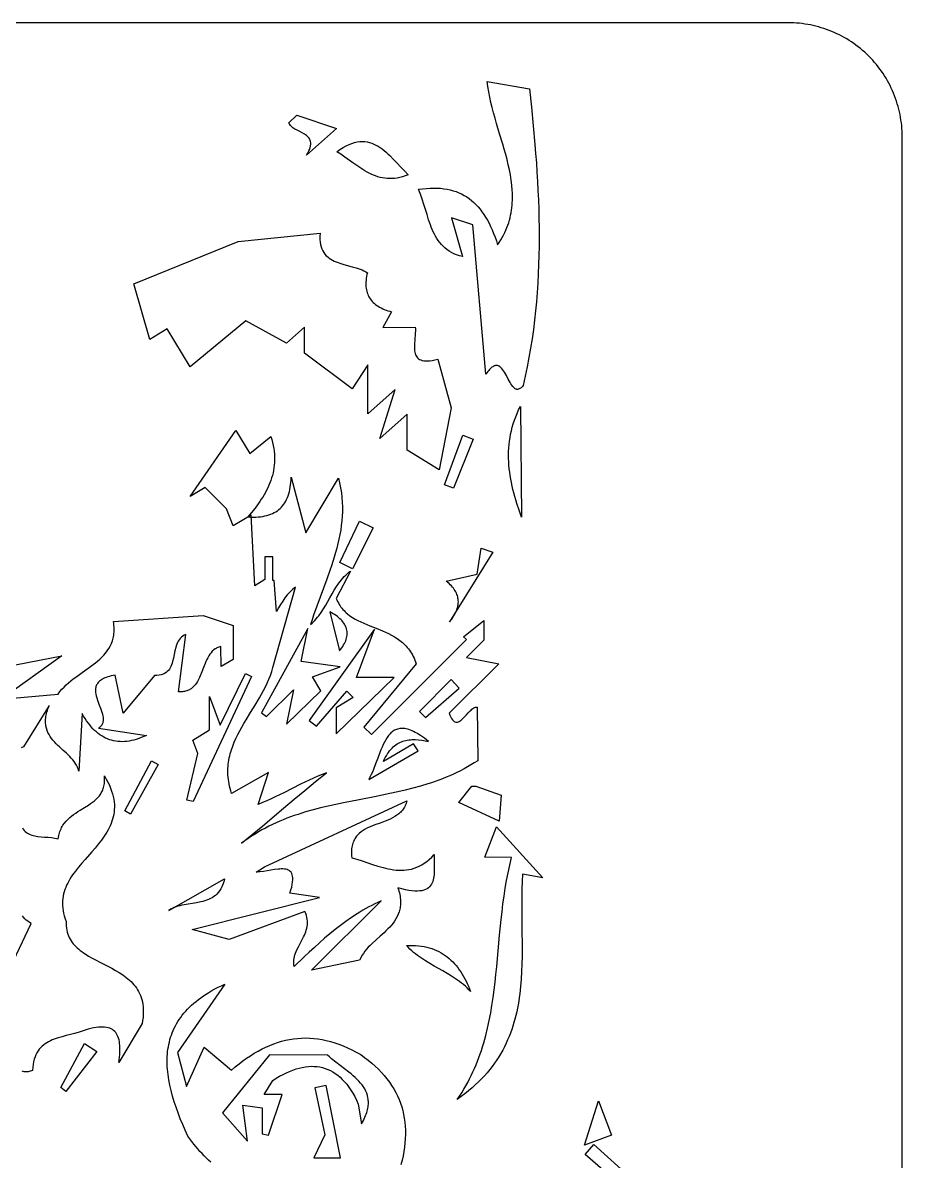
# Model space of a CAD drawing. Header units: metres. Extents: x 0 to 50, y 0 to 50.
# Drawn here: x 26.89 to 50, y 20.08 to 50 of the extents above; entities that cross this region are included whole.
import ezdxf

# ---------------------------------------------------------------- set-up
doc = ezdxf.new("R2010")
doc.units = ezdxf.units.M

msp = doc.modelspace()

# ---------------------------------------------------------------- linework, layer by layer
for points in [[(50, 3), (50, 47), (50, 47), (49.999076, 47.074492), (49.996313, 47.148761), (49.991723, 47.222779), (49.98532, 47.296513), (49.977116, 47.369934), (49.967123, 47.443009), (49.955354, 47.51571), (49.941823, 47.588004), (49.926542, 47.659861), (49.909523, 47.731251), (49.89078, 47.802143), (49.870324, 47.872505), (49.84817, 47.942308), (49.824329, 48.01152), (49.798814, 48.080111), (49.771639, 48.14805), (49.742815, 48.215307), (49.712355, 48.281849), (49.680273, 48.347648), (49.64658, 48.412671), (49.611291, 48.476889), (49.574416, 48.540271), (49.53597, 48.602785), (49.495965, 48.664402), (49.454413, 48.725089), (49.411328, 48.784818), (49.366721, 48.843556), (49.320606, 48.901274), (49.272996, 48.957939), (49.223903, 49.013523), (49.173341, 49.067994), (49.12132, 49.12132), (49.12132, 49.12132), (49.067994, 49.173341), (49.013523, 49.223903), (48.957939, 49.272996), (48.901274, 49.320606), (48.843556, 49.366721), (48.784818, 49.411328), (48.725089, 49.454413), (48.664402, 49.495965), (48.602785, 49.53597), (48.540271, 49.574416), (48.476889, 49.611291), (48.412671, 49.64658), (48.347648, 49.680273), (48.281849, 49.712355), (48.215307, 49.742815), (48.14805, 49.771639), (48.080111, 49.798814), (48.01152, 49.824329), (47.942308, 49.84817), (47.872505, 49.870324), (47.802143, 49.89078), (47.731251, 49.909523), (47.659861, 49.926542), (47.588004, 49.941823), (47.51571, 49.955354), (47.443009, 49.967123), (47.369934, 49.977116), (47.296513, 49.98532), (47.222779, 49.991723), (47.148761, 49.996313), (47.074492, 49.999076), (47, 50), (3, 50)], [(39.096058, 48.4597), (40.200467, 48.267031), (40.200467, 48.267031), (40.253518, 47.77839), (40.302431, 47.290526), (40.346288, 46.803303), (40.366034, 46.55989), (40.384174, 46.316587), (40.400592, 46.073376), (40.415173, 45.830241), (40.427805, 45.587165), (40.438371, 45.34413), (40.446757, 45.10112), (40.452849, 44.858118), (40.456533, 44.615107), (40.457694, 44.37207), (40.456218, 44.12899), (40.451989, 43.88585), (40.444894, 43.642633), (40.434818, 43.399323), (40.421647, 43.155901), (40.405266, 42.912352), (40.385561, 42.668659), (40.362416, 42.424803), (40.335719, 42.18077), (40.305354, 41.93654), (40.271206, 41.692099), (40.233162, 41.447427), (40.191107, 41.20251), (40.144926, 40.957329), (40.094505, 40.711868), (40.039729, 40.46611), (40.039729, 40.46611), (40.020998, 40.443719), (40.002786, 40.424338), (39.985074, 40.407862), (39.96784, 40.394187), (39.951067, 40.383209), (39.934733, 40.374824), (39.918819, 40.368929), (39.903305, 40.365417), (39.888171, 40.364186), (39.873397, 40.365132), (39.858963, 40.36815), (39.84485, 40.373136), (39.831038, 40.379985), (39.817506, 40.388595), (39.791204, 40.410677), (39.765787, 40.438549), (39.741094, 40.471377), (39.716967, 40.508328), (39.693247, 40.548569), (39.646392, 40.635588), (39.599255, 40.725771), (39.550565, 40.81245), (39.525239, 40.852393), (39.499048, 40.888962), (39.471832, 40.921322), (39.443433, 40.94864), (39.428739, 40.960148), (39.413691, 40.970084), (39.398266, 40.978343), (39.382447, 40.98482), (39.366212, 40.989413), (39.349542, 40.992016), (39.332417, 40.992526), (39.314817, 40.990837), (39.296722, 40.986848), (39.278113, 40.980452), (39.258969, 40.971546), (39.239271, 40.960026), (39.218999, 40.945788), (39.198132, 40.928727), (39.176652, 40.908739), (39.154537, 40.885721), (39.131769, 40.859568), (39.108327, 40.830175), (39.059343, 40.761257), (38.713171, 44.686228), (38.158937, 44.870972), (38.440192, 43.852362), (38.440192, 43.852362), (38.361254, 43.874828), (38.287258, 43.900975), (38.217985, 43.930647), (38.15322, 43.963689), (38.092746, 43.999944), (38.036347, 44.039257), (37.983805, 44.081471), (37.934905, 44.126431), (37.889429, 44.17398), (37.847162, 44.223964), (37.807886, 44.276226), (37.771385, 44.330609), (37.737443, 44.386959), (37.705842, 44.445119), (37.676367, 44.504934), (37.648801, 44.566247), (37.622927, 44.628903), (37.598529, 44.692745), (37.553293, 44.823366), (37.511362, 44.956864), (37.471001, 45.09199), (37.43048, 45.227497), (37.388065, 45.362139), (37.342024, 45.494668), (37.317102, 45.55975), (37.290624, 45.623836), (37.290624, 45.623836), (37.394108, 45.637838), (37.494627, 45.647877), (37.592229, 45.653964), (37.686962, 45.656112), (37.778873, 45.654333), (37.868011, 45.648638), (37.954421, 45.63904), (38.038153, 45.625549), (38.119254, 45.608179), (38.197771, 45.58694), (38.273752, 45.561846), (38.347245, 45.532906), (38.418297, 45.500135), (38.486956, 45.463543), (38.553269, 45.423142), (38.617285, 45.378944), (38.679051, 45.330961), (38.738614, 45.279205), (38.796022, 45.223687), (38.851322, 45.164421), (38.904563, 45.101416), (38.955792, 45.034686), (39.005056, 44.964243), (39.052404, 44.890097), (39.097882, 44.812261), (39.141539, 44.730747), (39.183421, 44.645567), (39.223578, 44.556732), (39.262055, 44.464255), (39.298902, 44.368147), (39.334165, 44.26842), (39.367892, 44.165086), (39.367892, 44.165086), (39.410937, 44.228977), (39.451098, 44.293003), (39.488442, 44.357162), (39.523037, 44.421454), (39.554948, 44.485876), (39.584244, 44.550426), (39.61099, 44.615103), (39.635254, 44.679906), (39.657103, 44.744833), (39.676603, 44.809883), (39.693821, 44.875053), (39.708825, 44.940342), (39.721681, 45.005748), (39.732456, 45.071271), (39.741217, 45.136908), (39.74803, 45.202657), (39.752963, 45.268517), (39.756083, 45.334487), (39.757456, 45.400565), (39.75715, 45.466749), (39.755231, 45.533038), (39.751765, 45.59943), (39.740465, 45.732516), (39.723783, 45.865996), (39.702255, 45.999855), (39.676417, 46.134082), (39.646802, 46.268664), (39.613947, 46.403586), (39.578386, 46.538838), (39.540654, 46.674406), (39.501286, 46.810277), (39.419784, 47.082877), (39.338161, 47.356535), (39.298641, 47.493729), (39.260696, 47.631149), (39.224861, 47.768783), (39.19167, 47.906617), (39.16166, 48.044638), (39.135364, 48.182835), (39.113319, 48.321193), (39.096058, 48.4597)], [(35.13351, 47.222946), (34.345351, 46.523413), (34.345351, 46.523413), (34.37942, 46.579216), (34.406865, 46.631309), (34.428035, 46.679875), (34.44328, 46.725094), (34.452949, 46.767151), (34.457392, 46.806227), (34.456957, 46.842504), (34.451993, 46.876165), (34.442851, 46.907392), (34.429879, 46.936368), (34.413426, 46.963274), (34.393841, 46.988293), (34.371475, 47.011608), (34.346676, 47.0334), (34.319793, 47.053852), (34.291176, 47.073147), (34.230135, 47.108992), (34.166347, 47.142393), (34.102605, 47.17481), (34.041705, 47.207701), (34.013193, 47.224779), (33.986439, 47.242523), (33.961792, 47.261115), (33.939601, 47.280737), (33.920216, 47.301571), (33.903986, 47.323799), (33.89126, 47.347605), (33.882387, 47.37317), (34.089581, 47.57381), (35.13351, 47.222946)], [(37.015248, 46.007187), (37.015248, 46.007187), (36.940387, 45.977456), (36.867299, 45.953044), (36.795911, 45.933732), (36.72615, 45.919303), (36.657944, 45.909537), (36.591219, 45.904217), (36.525904, 45.903124), (36.461925, 45.906039), (36.399209, 45.912744), (36.337683, 45.92302), (36.277275, 45.93665), (36.217912, 45.953414), (36.159522, 45.973095), (36.10203, 45.995473), (36.045365, 46.020331), (35.989454, 46.047449), (35.934223, 46.07661), (35.8796, 46.107596), (35.771888, 46.174164), (35.665734, 46.245408), (35.560556, 46.31958), (35.350797, 46.469715), (35.245052, 46.542184), (35.137952, 46.610591), (35.137952, 46.610591), (35.222851, 46.670434), (35.304992, 46.722007), (35.384484, 46.765627), (35.461431, 46.801616), (35.53594, 46.830291), (35.608118, 46.851972), (35.678071, 46.866979), (35.745906, 46.875631), (35.81173, 46.878248), (35.875647, 46.875148), (35.937766, 46.866652), (35.998193, 46.853078), (36.057033, 46.834746), (36.114394, 46.811976), (36.170382, 46.785086), (36.225103, 46.754396), (36.278664, 46.720226), (36.331171, 46.682895), (36.382731, 46.642722), (36.43345, 46.600026), (36.483435, 46.555128), (36.532792, 46.508345), (36.630048, 46.410408), (36.72607, 46.308768), (36.821709, 46.205981), (36.917818, 46.104603), (37.015248, 46.007187)], [(34.699867, 44.465978), (34.699867, 44.465978), (34.695774, 44.382958), (34.696872, 44.306095), (34.702919, 44.235101), (34.713673, 44.169685), (34.728893, 44.10956), (34.748337, 44.054437), (34.771763, 44.004028), (34.79893, 43.958042), (34.829597, 43.916192), (34.863521, 43.878189), (34.900462, 43.843745), (34.940177, 43.812569), (34.982424, 43.784374), (35.026963, 43.758872), (35.073552, 43.735772), (35.121949, 43.714787), (35.171912, 43.695627), (35.2232, 43.678005), (35.328784, 43.646215), (35.545219, 43.588375), (35.652205, 43.557704), (35.704544, 43.54092), (35.755792, 43.522786), (35.805707, 43.503013), (35.854048, 43.481311), (35.900572, 43.457393), (35.945039, 43.43097), (35.945039, 43.43097), (35.932999, 43.380633), (35.923066, 43.331494), (35.915235, 43.283549), (35.909503, 43.236796), (35.905863, 43.191232), (35.904312, 43.146856), (35.904844, 43.103665), (35.907455, 43.061656), (35.912141, 43.020827), (35.918895, 42.981175), (35.927714, 42.942699), (35.938593, 42.905395), (35.951527, 42.869262), (35.966511, 42.834296), (35.98354, 42.800497), (36.00261, 42.76786), (36.023716, 42.736384), (36.046854, 42.706066), (36.072017, 42.676904), (36.099203, 42.648895), (36.128405, 42.622037), (36.159619, 42.596328), (36.19284, 42.571766), (36.228065, 42.548347), (36.265287, 42.526069), (36.304502, 42.504931), (36.345705, 42.484929), (36.388892, 42.466061), (36.434057, 42.448325), (36.481197, 42.431718), (36.530306, 42.416238), (36.581379, 42.401882), (36.349614, 41.993303), (37.203913, 41.995135), (37.203913, 41.995135), (37.20541, 41.955663), (37.205381, 41.915051), (37.201797, 41.831204), (37.187858, 41.658607), (37.181694, 41.573052), (37.178863, 41.490122), (37.179352, 41.450141), (37.181461, 41.411415), (37.18545, 41.374144), (37.191582, 41.338527), (37.200119, 41.304765), (37.211324, 41.273056), (37.225457, 41.243601), (37.242782, 41.216599), (37.26356, 41.19225), (37.288052, 41.170754), (37.316522, 41.152309), (37.349231, 41.137117), (37.386441, 41.125375), (37.428414, 41.117285), (37.475412, 41.113045), (37.527698, 41.112856), (37.585532, 41.116917), (37.649177, 41.125428), (37.718896, 41.138587), (37.794949, 41.156596), (38.144487, 39.879687), (37.834529, 38.246262), (36.993627, 38.76374), (36.993627, 39.709997), (36.275167, 39.073647), (36.677946, 40.356574), (35.954411, 39.725049), (35.954411, 41.010771), (35.546171, 40.379855), (34.291666, 41.314926), (34.291666, 41.996272), (33.820907, 41.579314), (32.752298, 42.162191), (31.290892, 40.956695), (30.684135, 41.957176), (30.226628, 41.678693), (29.806045, 43.138363), (32.544978, 44.251588), (34.699867, 44.465978)], [(39.964411, 39.914772), (39.996074, 37.00519), (39.996074, 37.00519), (39.930864, 37.187031), (39.87084, 37.368875), (39.84299, 37.459798), (39.816698, 37.550721), (39.79205, 37.641644), (39.769132, 37.732569), (39.748033, 37.823493), (39.728839, 37.914418), (39.711637, 38.005343), (39.696513, 38.096269), (39.683555, 38.187194), (39.67285, 38.27812), (39.664484, 38.369046), (39.658544, 38.459972), (39.655118, 38.550898), (39.654292, 38.641825), (39.656153, 38.732751), (39.660788, 38.823677), (39.668283, 38.914603), (39.678727, 39.005529), (39.692205, 39.096455), (39.708805, 39.18738), (39.728613, 39.278306), (39.751717, 39.36923), (39.778203, 39.460155), (39.808159, 39.551079), (39.84167, 39.642003), (39.878825, 39.732927), (39.919709, 39.823849), (39.964411, 39.914772)], [(33.405037, 39.127565), (33.405037, 39.127565), (33.430334, 39.046682), (33.451813, 38.9671), (33.469573, 38.888783), (33.483711, 38.811697), (33.494325, 38.735807), (33.501513, 38.661078), (33.505372, 38.587475), (33.506001, 38.514963), (33.503497, 38.443508), (33.497957, 38.373074), (33.48948, 38.303626), (33.478164, 38.235129), (33.464106, 38.167549), (33.447403, 38.100851), (33.428154, 38.034999), (33.406456, 37.969959), (33.382408, 37.905696), (33.356107, 37.842175), (33.32765, 37.779361), (33.297135, 37.717219), (33.264661, 37.655714), (33.230325, 37.594812), (33.194225, 37.534477), (33.156458, 37.474674), (33.117122, 37.415368), (33.076315, 37.356525), (32.99068, 37.240088), (32.900334, 37.125081), (32.806059, 37.011226), (32.806059, 37.011226), (32.876586, 37.007883), (32.944675, 37.006852), (33.010344, 37.008132), (33.073612, 37.011724), (33.134494, 37.01763), (33.193009, 37.02585), (33.249174, 37.036383), (33.303007, 37.049231), (33.354525, 37.064394), (33.403746, 37.081873), (33.450687, 37.101668), (33.495366, 37.12378), (33.537799, 37.14821), (33.578006, 37.174957), (33.616002, 37.204022), (33.651806, 37.235407), (33.685435, 37.269111), (33.716906, 37.305135), (33.746237, 37.343479), (33.773446, 37.384145), (33.79855, 37.427132), (33.821566, 37.472441), (33.842513, 37.520073), (33.861406, 37.570029), (33.878265, 37.622308), (33.893106, 37.676911), (33.905947, 37.733839), (33.916805, 37.793093), (33.925698, 37.854672), (33.932643, 37.918578), (33.937658, 37.984811), (33.940761, 38.053371), (34.326276, 36.591934), (35.182538, 38.033871), (35.182538, 38.033871), (35.214045, 37.903926), (35.239603, 37.775305), (35.259455, 37.647936), (35.273846, 37.521751), (35.283021, 37.396678), (35.287223, 37.272649), (35.286697, 37.149593), (35.281687, 37.027441), (35.272437, 36.906122), (35.259192, 36.785566), (35.242196, 36.665704), (35.221693, 36.546466), (35.197928, 36.427782), (35.171144, 36.309581), (35.141586, 36.191795), (35.109498, 36.074352), (35.075125, 35.957183), (35.03871, 35.840219), (35.000499, 35.723388), (34.960735, 35.606622), (34.877525, 35.373003), (34.791037, 35.138802), (34.703222, 34.903459), (34.616037, 34.666416), (34.531434, 34.427112), (34.490712, 34.306438), (34.451369, 34.184989), (34.451369, 34.184989), (34.491418, 34.219103), (34.529807, 34.255114), (34.566656, 34.292895), (34.602085, 34.332319), (34.636212, 34.37326), (34.669159, 34.415592), (34.731987, 34.503919), (34.791526, 34.59629), (34.848733, 34.69169), (34.95998, 34.887531), (35.015935, 34.985947), (35.073387, 35.083343), (35.133293, 35.178707), (35.19661, 35.271027), (35.229847, 35.315728), (35.264296, 35.359289), (35.300077, 35.401582), (35.337308, 35.442481), (35.37611, 35.48186), (35.416603, 35.519592), (35.458905, 35.55555), (35.503137, 35.589608), (35.125898, 34.871777), (35.125898, 34.871777), (35.14302, 34.829301), (35.161634, 34.788601), (35.181691, 34.749617), (35.203143, 34.712284), (35.225943, 34.676542), (35.250041, 34.642329), (35.275391, 34.609582), (35.301944, 34.578238), (35.329652, 34.548237), (35.358466, 34.519516), (35.38834, 34.492013), (35.419224, 34.465666), (35.483833, 34.41619), (35.551908, 34.370592), (35.623065, 34.328376), (35.696919, 34.289044), (35.773086, 34.2521), (35.851181, 34.217047), (36.011617, 34.150628), (36.175152, 34.085813), (36.338708, 34.018628), (36.419533, 33.982905), (36.49921, 33.945099), (36.577354, 33.904714), (36.653581, 33.861253), (36.727507, 33.814219), (36.798746, 33.763115), (36.866914, 33.707445), (36.899726, 33.677742), (36.931627, 33.646712), (36.962567, 33.614292), (36.9925, 33.580419), (37.021376, 33.545033), (37.049148, 33.50807), (37.075768, 33.469469), (37.101188, 33.429167), (37.125359, 33.387103), (37.148234, 33.343214), (37.169765, 33.297439), (37.189902, 33.249715), (37.2086, 33.19998), (37.225808, 33.148172), (35.853196, 31.483928), (36.054176, 31.293538), (38.548294, 33.787656), (38.471386, 33.85942), (39.002777, 34.293209), (39.002777, 33.776571), (38.547015, 33.320808), (39.400789, 33.146891), (38.094641, 31.85153), (38.094641, 31.85153), (38.115006, 31.797531), (38.135716, 31.751486), (38.156753, 31.712981), (38.1781, 31.681603), (38.199739, 31.656937), (38.221654, 31.63857), (38.243826, 31.626086), (38.266239, 31.619074), (38.288874, 31.617118), (38.311715, 31.619804), (38.334745, 31.626719), (38.357945, 31.637449), (38.381299, 31.651579), (38.404788, 31.668696), (38.428396, 31.688386), (38.452106, 31.710234), (38.499759, 31.758752), (38.547608, 31.810938), (38.595514, 31.86348), (38.643339, 31.913067), (38.667176, 31.935717), (38.690942, 31.956387), (38.714617, 31.974662), (38.738184, 31.990128), (38.761627, 32.002372), (38.784928, 32.010979), (38.808068, 32.015536), (38.831032, 32.015628), (38.843095, 30.604567), (38.843095, 30.604567), (38.754373, 30.546935), (38.664809, 30.491798), (38.574431, 30.439072), (38.483268, 30.388673), (38.391347, 30.340516), (38.298696, 30.294517), (38.205345, 30.250591), (38.11132, 30.208655), (38.01665, 30.168623), (37.921363, 30.130413), (37.825488, 30.093938), (37.729051, 30.059116), (37.632082, 30.025861), (37.534609, 29.994089), (37.33826, 29.934659), (37.140232, 29.88015), (36.940747, 29.829888), (36.740031, 29.783198), (36.53831, 29.739406), (36.335807, 29.697838), (36.132748, 29.657818), (35.725861, 29.579725), (35.319448, 29.499732), (35.116982, 29.457336), (34.915308, 29.412441), (34.714653, 29.364373), (34.515241, 29.312457), (34.317296, 29.256018), (34.121044, 29.194383), (34.023623, 29.161405), (33.92671, 29.126875), (33.830332, 29.090709), (33.734518, 29.052821), (33.639296, 29.013129), (33.544693, 28.971546), (33.450739, 28.92799), (33.357461, 28.882376), (33.264887, 28.83462), (33.173046, 28.784636), (33.081965, 28.732341), (32.991673, 28.677651), (32.902198, 28.620481), (32.813567, 28.560747), (32.72581, 28.498365), (32.638953, 28.43325), (32.638953, 28.43325), (32.916719, 28.664294), (33.192359, 28.896128), (33.74212, 29.360619), (34.018672, 29.592503), (34.297956, 29.823633), (34.581187, 30.053621), (34.869581, 30.282083), (34.869581, 30.282083), (34.753868, 30.239696), (34.639253, 30.194017), (34.525597, 30.145492), (34.412759, 30.094562), (34.300601, 30.041672), (34.188983, 29.987266), (33.966812, 29.875675), (33.74513, 29.763338), (33.522823, 29.653803), (33.411087, 29.601194), (33.298777, 29.550616), (33.185753, 29.502513), (33.071877, 29.457327), (33.343867, 30.298428), (32.373883, 29.745306), (32.373883, 29.745306), (32.354175, 29.8085), (32.336884, 29.870938), (32.321948, 29.932641), (32.309307, 29.993626), (32.298901, 30.053913), (32.290668, 30.113521), (32.284549, 30.172469), (32.280483, 30.230775), (32.27841, 30.288458), (32.278268, 30.345538), (32.279997, 30.402033), (32.283537, 30.457962), (32.288828, 30.513344), (32.295808, 30.568199), (32.304417, 30.622544), (32.314595, 30.676399), (32.326282, 30.729783), (32.339415, 30.782715), (32.369784, 30.887298), (32.405216, 30.990298), (32.445229, 31.091868), (32.489337, 31.192159), (32.537056, 31.291322), (32.587903, 31.389508), (32.641392, 31.48687), (32.697041, 31.583557), (32.754364, 31.679723), (32.872096, 31.871092), (32.990716, 32.062188), (33.10635, 32.254222), (33.161836, 32.35097), (33.215123, 32.448406), (33.265727, 32.546682), (33.313162, 32.645949), (33.356946, 32.74636), (33.396594, 32.848064), (33.431621, 32.951214), (33.461544, 33.055961), (34.052731, 35.168629), (34.052731, 35.168629), (33.976544, 35.102284), (33.905656, 35.032761), (33.839362, 34.959625), (33.776961, 34.88244), (33.717749, 34.800773), (33.661023, 34.714186), (33.60608, 34.622246), (33.552216, 34.524516), (33.49754, 35.340842), (33.460294, 35.342322), (33.460294, 35.965852), (33.25245, 35.965852), (33.25245, 35.363107), (32.983784, 35.201906), (32.887856, 37.056507), (32.415823, 36.773287), (32.245566, 37.222148), (31.680637, 37.787077), (31.289703, 37.552517), (32.487236, 39.285), (32.851499, 38.677894), (33.405037, 39.127565)], [(38.724646, 39.056242), (38.209502, 37.765911), (37.974755, 37.857933), (38.455704, 39.157749), (38.724646, 39.056242)], [(36.092561, 36.728283), (35.553039, 35.647145), (35.219747, 35.810314), (35.733231, 36.901323), (36.092561, 36.728283)], [(39.236633, 36.084266), (38.103131, 34.253619), (38.103131, 34.253619), (38.159562, 34.327275), (38.208342, 34.399811), (38.229823, 34.435672), (38.249345, 34.471267), (38.266891, 34.506601), (38.282446, 34.54168), (38.295995, 34.576509), (38.307522, 34.611092), (38.317011, 34.645434), (38.324447, 34.679541), (38.329814, 34.713416), (38.333096, 34.747066), (38.334278, 34.780495), (38.333345, 34.813708), (38.33028, 34.84671), (38.325068, 34.879506), (38.317694, 34.9121), (38.308142, 34.944498), (38.296396, 34.976705), (38.28244, 35.008725), (38.26626, 35.040564), (38.247839, 35.072227), (38.227163, 35.103717), (38.204214, 35.135041), (38.178978, 35.166203), (38.15144, 35.197209), (38.121582, 35.228062), (38.089391, 35.258768), (38.05485, 35.289333), (38.017944, 35.31976), (38.827903, 35.503116), (38.933972, 36.194868), (39.236633, 36.084266)], [(26.422169, 33.070543), (27.916502, 33.364707), (26.33037, 32.224675), (27.816059, 32.353851), (27.816059, 32.353851), (27.864587, 32.419364), (27.916452, 32.481681), (27.971298, 32.541082), (28.028772, 32.59785), (28.088521, 32.652267), (28.150191, 32.704614), (28.213428, 32.755173), (28.277879, 32.804227), (28.409006, 32.898942), (28.540741, 32.991015), (28.670257, 33.082698), (28.733298, 33.129099), (28.794722, 33.176247), (28.854177, 33.224425), (28.911308, 33.273915), (28.965761, 33.324998), (29.017184, 33.377957), (29.065222, 33.433072), (29.109521, 33.490626), (29.149728, 33.550901), (29.185489, 33.614177), (29.201592, 33.64703), (29.216451, 33.680738), (29.230021, 33.715338), (29.242259, 33.750865), (29.25312, 33.787353), (29.26256, 33.824839), (29.270535, 33.863356), (29.277001, 33.902942), (29.281913, 33.94363), (29.285227, 33.985456), (29.286899, 34.028456), (29.286885, 34.072663), (29.28514, 34.118115), (29.281621, 34.164845), (29.276283, 34.21289), (29.269081, 34.262283), (31.631235, 34.417928)], [(31.631235, 34.417928), (32.421078, 34.154647), (32.421078, 33.263891), (32.099681, 33.080381), (32.091388, 33.603959), (32.091388, 33.603959), (32.064487, 33.597265), (32.038725, 33.589185), (32.014061, 33.579768), (31.990454, 33.569063), (31.967866, 33.557117), (31.946254, 33.543981), (31.9058, 33.514331), (31.86877, 33.480504), (31.834842, 33.44289), (31.803693, 33.40188), (31.775001, 33.357864), (31.748441, 33.311233), (31.723693, 33.262378), (31.700433, 33.211689), (31.678339, 33.159557), (31.636357, 33.052527), (31.595165, 32.944411), (31.552181, 32.838336), (31.529211, 32.78704), (31.504826, 32.737426), (31.478702, 32.689884), (31.450516, 32.644806), (31.419947, 32.602581), (31.386672, 32.563601), (31.350367, 32.528256), (31.310711, 32.496936), (31.289525, 32.482908), (31.26738, 32.470033), (31.244236, 32.458359), (31.220052, 32.447936), (31.194788, 32.438813), (31.168404, 32.431037), (31.14086, 32.424659), (31.112114, 32.419727), (31.082127, 32.416289), (31.050859, 32.414395), (31.018268, 32.414093), (30.984315, 32.415432), (31.174562, 33.924298), (31.174562, 33.924298), (31.130281, 33.903073), (31.09092, 33.878124), (31.056106, 33.849741), (31.025465, 33.818217), (30.998627, 33.783841), (30.975217, 33.746905), (30.954864, 33.7077), (30.937195, 33.666516), (30.921837, 33.623645), (30.908417, 33.579378), (30.885902, 33.487819), (30.847738, 33.300746), (30.826127, 33.209888), (30.813385, 33.166147), (30.798855, 33.123919), (30.782165, 33.083496), (30.762942, 33.045168), (30.740812, 33.009226), (30.715405, 32.975961), (30.686347, 32.945665), (30.653265, 32.918628), (30.615787, 32.89514), (30.57354, 32.875494), (30.526151, 32.85998), (30.473249, 32.848889), (30.41446, 32.842511), (30.349411, 32.841139), (29.523766, 31.8544), (29.311542, 32.853349), (29.311542, 32.853349), (29.259296, 32.843344), (29.210419, 32.832388), (29.164818, 32.82051), (29.1224, 32.807736), (29.083072, 32.794096), (29.046739, 32.779616), (29.01331, 32.764325), (28.982691, 32.74825), (28.954789, 32.73142), (28.929509, 32.713861), (28.90676, 32.695603), (28.886448, 32.676672), (28.868479, 32.657097), (28.85276, 32.636905), (28.839199, 32.616124), (28.827701, 32.594782), (28.818173, 32.572908), (28.810523, 32.550527), (28.804657, 32.52767), (28.800482, 32.504363), (28.797904, 32.480633), (28.79683, 32.45651), (28.798822, 32.407193), (28.805712, 32.356634), (28.816753, 32.305056), (28.8312, 32.252681), (28.848307, 32.199731), (28.887515, 32.093001), (28.928408, 31.986644), (28.947621, 31.934163), (28.965018, 31.882444), (28.979852, 31.831709), (28.991376, 31.78218), (28.998846, 31.734081), (29.001515, 31.687634), (29.000816, 31.6651), (28.998636, 31.643062), (28.994884, 31.621549), (28.989464, 31.600587), (28.982285, 31.580206), (28.973253, 31.560432), (28.962275, 31.541294), (28.949257, 31.52282), (28.934106, 31.505037), (28.916729, 31.487973), (28.897033, 31.471656), (28.874924, 31.456113), (30.137214, 31.267867), (30.137214, 31.267867), (30.069112, 31.237411), (30.002019, 31.210093), (29.935932, 31.185913), (29.870849, 31.164868), (29.806768, 31.146957), (29.743686, 31.13218), (29.681602, 31.120535), (29.620514, 31.11202), (29.560418, 31.106635), (29.501313, 31.104377), (29.443198, 31.105246), (29.386069, 31.109241), (29.329924, 31.116359), (29.274762, 31.126601), (29.22058, 31.139964), (29.167377, 31.156447), (29.115149, 31.176049), (29.063895, 31.198768), (29.013613, 31.224604), (28.9643, 31.253555), (28.915954, 31.285619), (28.868573, 31.320796), (28.822156, 31.359084), (28.776699, 31.400482), (28.732201, 31.444988), (28.68866, 31.492602), (28.646073, 31.543321), (28.604438, 31.597145), (28.563753, 31.654072), (28.524016, 31.714101), (28.485225, 31.777231), (28.447377, 31.843461), (28.357266, 30.332244), (28.357266, 30.332244), (28.34198, 30.386324), (28.321724, 30.438133), (28.29694, 30.487899), (28.268066, 30.535845), (28.235542, 30.582198), (28.199808, 30.627184), (28.161302, 30.671027), (28.120465, 30.713954), (28.077735, 30.756191), (28.033553, 30.797962), (27.942587, 30.881011), (27.851084, 30.964907), (27.80623, 31.007737), (27.762559, 31.051455), (27.720512, 31.096287), (27.680528, 31.142459), (27.643046, 31.190196), (27.608506, 31.239724), (27.577347, 31.291269), (27.55001, 31.345056), (27.526932, 31.40131), (27.508554, 31.460258), (27.495315, 31.522125), (27.49076, 31.554224), (27.487655, 31.587137), (27.486054, 31.620892), (27.486012, 31.655519), (27.487585, 31.691044), (27.490828, 31.727496), (27.495794, 31.764904), (27.50254, 31.803295), (27.51112, 31.842698), (27.521589, 31.883142), (27.534002, 31.924653), (27.548413, 31.96726), (27.564879, 32.010992), (27.583453, 32.055877), (26.907184, 30.964592), (26.907184, 30.964592), (26.845656, 30.94622)], [(34.955628, 34.518873), (35.208645, 33.489878), (35.208645, 33.489878), (35.240631, 33.529957), (35.269845, 33.569487), (35.296307, 33.608472), (35.320036, 33.646916), (35.341054, 33.684823), (35.359378, 33.722196), (35.37503, 33.75904), (35.388028, 33.795357), (35.398394, 33.831152), (35.406146, 33.866428), (35.411305, 33.901189), (35.41389, 33.935439), (35.413921, 33.969182), (35.411418, 34.002421), (35.406401, 34.035161), (35.398889, 34.067404), (35.388902, 34.099154), (35.376461, 34.130416), (35.361585, 34.161193), (35.344294, 34.191489), (35.324607, 34.221308), (35.302545, 34.250653), (35.278127, 34.279528), (35.251373, 34.307936), (35.222303, 34.335883), (35.190937, 34.36337), (35.157294, 34.390403), (35.121395, 34.416984), (35.083259, 34.443118), (35.042906, 34.468809), (34.955628, 34.518873)], [(33.296988, 31.764451), (33.999246, 32.466709), (33.822686, 31.561837), (34.724174, 32.439123), (34.502928, 32.807867), (35.230386, 33.069752), (34.205027, 33.209573), (34.375213, 34.081772), (33.157406, 31.861111), (33.296988, 31.764451)], [(34.602511, 31.511019), (35.404782, 32.4279), (35.569035, 32.263646), (35.123039, 31.996048), (35.123039, 31.313065), (36.648459, 32.788821), (35.662243, 32.788821), (36.13469, 34.065704), (34.413119, 31.663047), (34.602511, 31.511019)], [(32.899115, 32.819029), (31.361227, 29.53237), (31.197236, 29.5664), (31.48757, 30.793406), (31.353255, 31.147511), (31.797548, 31.414087), (31.797548, 32.293956), (32.070892, 31.534669), (32.74421, 32.894048), (32.899115, 32.819029)], [(37.469398, 31.740321), (38.352271, 32.512835), (38.145045, 32.735163), (37.317351, 31.900145), (37.469398, 31.740321)], [(35.978898, 30.113573), (37.276315, 30.863487), (37.158653, 31.047195), (36.364154, 30.57976), (36.364154, 30.57976), (36.389049, 30.634976), (36.41503, 30.686919), (36.442068, 30.735664), (36.470133, 30.781291), (36.499193, 30.823877), (36.529219, 30.8635), (36.560181, 30.900237), (36.592048, 30.934165), (36.62479, 30.965363), (36.658376, 30.993909), (36.692777, 31.019879), (36.727962, 31.043352), (36.7639, 31.064404), (36.800562, 31.083115), (36.837917, 31.099561), (36.875935, 31.11382), (36.914586, 31.12597), (36.953838, 31.136089), (36.993663, 31.144253), (37.034029, 31.150541), (37.074907, 31.155031), (37.116266, 31.1578), (37.158075, 31.158925), (37.200305, 31.158485), (37.285906, 31.153218), (37.372825, 31.14262), (37.46082, 31.127313), (37.549648, 31.107917), (37.549648, 31.107917), (37.495201, 31.152078), (37.442419, 31.192904), (37.391266, 31.230463), (37.341709, 31.264827), (37.293712, 31.296064), (37.247241, 31.324244), (37.202262, 31.349438), (37.15874, 31.371714), (37.116641, 31.391142), (37.075928, 31.407792), (37.036569, 31.421734), (36.998529, 31.433038), (36.961772, 31.441773), (36.926265, 31.448008), (36.891972, 31.451814), (36.858859, 31.45326), (36.826892, 31.452416), (36.796036, 31.449352), (36.766256, 31.444137), (36.737517, 31.436841), (36.709785, 31.427533), (36.683026, 31.416284), (36.657205, 31.403163), (36.632287, 31.38824), (36.608237, 31.371585), (36.585022, 31.353266), (36.562606, 31.333354), (36.540954, 31.311919), (36.499807, 31.264757), (36.461304, 31.212338), (36.425168, 31.155218), (36.391122, 31.093957), (36.358889, 31.02911), (36.328193, 30.961236), (36.298756, 30.890893), (36.270301, 30.818637), (36.215233, 30.670619), (36.160774, 30.521643), (36.104708, 30.37617), (36.07538, 30.306141), (36.044821, 30.23866), (36.012752, 30.174285), (35.978898, 30.113573)], [(30.446448, 30.504364), (29.721975, 29.198021), (29.571236, 29.283238), (30.266896, 30.601893), (30.446448, 30.504364)], [(29.033098, 30.2028), (29.033098, 30.2028), (29.081814, 30.119962), (29.125059, 30.039), (29.162997, 29.959859), (29.195795, 29.882483), (29.223619, 29.806818), (29.246634, 29.732808), (29.265007, 29.660398), (29.278903, 29.589532), (29.288488, 29.520156), (29.293928, 29.452213), (29.295388, 29.385648), (29.293036, 29.320407), (29.287035, 29.256434), (29.277553, 29.193673), (29.264755, 29.132069), (29.248808, 29.071568), (29.229876, 29.012113), (29.208125, 28.953649), (29.183722, 28.896122), (29.156833, 28.839475), (29.127623, 28.783654), (29.096258, 28.728602), (29.062903, 28.674266), (29.027726, 28.620589), (28.990891, 28.567516), (28.952565, 28.514992), (28.872101, 28.41137), (28.787661, 28.309279), (28.700572, 28.208278), (28.523753, 28.007774), (28.436677, 27.907387), (28.352258, 27.806319), (28.271825, 27.704127), (28.233517, 27.652473), (28.196702, 27.600371), (28.161548, 27.547767), (28.128218, 27.494607), (28.09688, 27.440833), (28.067699, 27.386392), (28.040841, 27.331228), (28.016472, 27.275285), (27.994757, 27.218508), (27.975863, 27.160842), (27.959956, 27.102232), (27.9472, 27.042622), (27.937762, 26.981957), (27.931809, 26.920181), (27.929504, 26.85724), (27.931016, 26.793079), (27.936509, 26.72764), (27.946149, 26.66087), (27.960102, 26.592714), (27.978535, 26.523115), (28.001612, 26.452019), (28.029499, 26.379369), (28.029499, 26.379369), (28.027835, 26.3185), (28.029673, 26.260084), (28.034895, 26.204034), (28.043382, 26.150258), (28.055013, 26.098669), (28.069672, 26.049175), (28.087237, 26.001687), (28.107591, 25.956115), (28.130614, 25.912371), (28.156187, 25.870363), (28.184191, 25.830002), (28.214508, 25.7912), (28.247017, 25.753865), (28.281601, 25.717908), (28.31814, 25.68324), (28.356514, 25.649771), (28.396605, 25.617411), (28.438295, 25.58607), (28.481463, 25.555659), (28.525991, 25.526089), (28.61865, 25.469108), (28.715319, 25.414412), (28.815047, 25.361282), (28.91688, 25.309001), (29.123056, 25.204114), (29.225493, 25.150074), (29.326227, 25.094012), (29.424304, 25.035211), (29.518774, 24.972954), (29.564358, 24.940305), (29.608683, 24.906522), (29.65163, 24.871517), (29.693079, 24.835199), (29.732912, 24.797478), (29.77101, 24.758266), (29.807253, 24.717472), (29.841523, 24.675006), (29.873701, 24.630779), (29.903667, 24.584702), (29.931302, 24.536684), (29.956488, 24.486636), (29.979105, 24.434468), (29.999035, 24.38009), (30.016157, 24.323413), (30.030354, 24.264347), (30.041506, 24.202802), (30.049494, 24.138689), (30.0542, 24.071918), (30.055503, 24.002399), (30.053285, 23.930043), (30.047428, 23.854759), (30.037811, 23.776459), (30.024316, 23.695052), (29.413662, 22.675634), (29.413662, 22.675634), (29.423006, 22.745888), (29.430534, 22.813771), (29.436171, 22.87923), (29.439844, 22.942216), (29.44148, 23.002677), (29.441005, 23.060562), (29.438346, 23.115821), (29.433428, 23.168402), (29.42618, 23.218253), (29.416526, 23.265325), (29.404395, 23.309566), (29.389712, 23.350926), (29.372403, 23.389352), (29.352396, 23.424794), (29.329617, 23.457202), (29.303992, 23.486523), (29.275449, 23.512708), (29.243913, 23.535704), (29.209311, 23.555461), (29.171569, 23.571929), (29.130615, 23.585055), (29.086374, 23.594789), (29.038774, 23.60108), (28.987741, 23.603876), (28.9332, 23.603128), (28.87508, 23.598783), (28.813306, 23.590792), (28.747805, 23.579102), (28.678503, 23.563662), (28.605327, 23.544423), (28.528204, 23.521332), (28.44706, 23.494338), (28.44706, 23.494338), (28.397884, 23.476916), (28.347517, 23.460731), (28.243906, 23.431196), (28.137613, 23.403985), (28.030029, 23.377345), (27.922541, 23.349525), (27.816538, 23.318776), (27.764527, 23.301755), (27.713409, 23.283345), (27.663355, 23.263327), (27.614541, 23.241482), (27.56714, 23.217592), (27.521325, 23.191436), (27.477269, 23.162798), (27.435147, 23.131457), (27.395132, 23.097194), (27.357397, 23.059792), (27.322116, 23.01903), (27.289463, 22.974691), (27.259611, 22.926555), (27.232734, 22.874404), (27.209005, 22.818018), (27.188598, 22.757179), (27.171686, 22.691668), (27.158443, 22.621265), (27.149043, 22.545753), (27.143659, 22.464912), (27.143659, 22.464912), (27.113118, 22.452074), (27.083402, 22.441763), (27.054482, 22.433894), (27.026324, 22.428376), (26.998899, 22.425123), (26.972176, 22.424045), (26.946122, 22.425056), (26.920707, 22.428066), (26.895899, 22.432988), (26.871667, 22.439734)], [(26.876559, 28.843115), (26.89928, 28.80601), (26.924569, 28.773102), (26.952272, 28.744117), (26.982236, 28.718779), (27.014305, 28.69681), (27.048327, 28.677937), (27.084146, 28.661882), (27.12161, 28.648369), (27.160562, 28.637123), (27.200851, 28.627869), (27.242321, 28.620329), (27.284818, 28.614228), (27.372279, 28.605239), (27.462, 28.598696), (27.552749, 28.59239), (27.643293, 28.584114), (27.732399, 28.571661), (27.776028, 28.563178), (27.818835, 28.552824), (27.818835, 28.552824), (27.825063, 28.594487), (27.832814, 28.634608), (27.842036, 28.673235), (27.852674, 28.71042), (27.864674, 28.746213), (27.877982, 28.780664), (27.892543, 28.813824), (27.908304, 28.845741), (27.925209, 28.876468), (27.943206, 28.906054), (27.982255, 28.962004), (28.025018, 29.013993), (28.071061, 29.062425), (28.119951, 29.1077), (28.171253, 29.15022), (28.224536, 29.190389), (28.279365, 29.228609), (28.335306, 29.26528), (28.391927, 29.300806), (28.505473, 29.37003), (28.616534, 29.439497), (28.670049, 29.475327), (28.721643, 29.512424), (28.770881, 29.55119), (28.817331, 29.592028), (28.860559, 29.635339), (28.900132, 29.681526), (28.935615, 29.730991), (28.951688, 29.757078), (28.966576, 29.784135), (28.980226, 29.812213), (28.992582, 29.841362), (29.00359, 29.871632), (29.013198, 29.903073), (29.021349, 29.935735), (29.027991, 29.96967), (29.033068, 30.004926), (29.036527, 30.041555), (29.038314, 30.079607), (29.038374, 30.119131), (29.036654, 30.160179), (29.033098, 30.2028)], [(38.794934, 29.938401), (39.455687, 29.70053), (39.410303, 29.010698), (38.351159, 29.507909), (38.686193, 29.938401), (38.794934, 29.938401)], [(36.98223, 29.551463), (36.98223, 29.551463), (36.972924, 29.514503), (36.961903, 29.479282), (36.94923, 29.445737), (36.934967, 29.413804), (36.919177, 29.383421), (36.901922, 29.354524), (36.883265, 29.32705), (36.863268, 29.300935), (36.841993, 29.276117), (36.819504, 29.252531), (36.795862, 29.230114), (36.771131, 29.208804), (36.718648, 29.169248), (36.662556, 29.133357), (36.603354, 29.100625), (36.541542, 29.070544), (36.47762, 29.042608), (36.412087, 29.016311), (36.278192, 28.966606), (36.143854, 28.917377), (36.077769, 28.891675), (36.013074, 28.864571), (35.950267, 28.835561), (35.889849, 28.804137), (35.83232, 28.769793), (35.77818, 28.732021), (35.727928, 28.690317), (35.704417, 28.667831), (35.682065, 28.644172), (35.660935, 28.619277), (35.64109, 28.593081), (35.622592, 28.565522), (35.605503, 28.536537), (35.589887, 28.506062), (35.575805, 28.474033), (35.56332, 28.440389), (35.552494, 28.405064), (35.54339, 28.367996), (35.536071, 28.329121), (35.530599, 28.288377), (35.527036, 28.2457), (35.525445, 28.201026), (35.525889, 28.154293), (35.528429, 28.105436), (35.533129, 28.054393), (35.533129, 28.054393), (35.669434, 28.015741), (35.806172, 27.972284), (36.080492, 27.880113), (36.217846, 27.835976), (36.355179, 27.796191), (36.423802, 27.778645), (36.492376, 27.763046), (36.560888, 27.749678), (36.629324, 27.738829), (36.697669, 27.730784), (36.765909, 27.72583), (36.834029, 27.724253), (36.902017, 27.726338), (36.969856, 27.732372), (37.037534, 27.742641), (37.105036, 27.757431), (37.172347, 27.777028), (37.239454, 27.801719), (37.306342, 27.831789), (37.372998, 27.867524), (37.439406, 27.909212), (37.505553, 27.957136), (37.571424, 28.011585), (37.637005, 28.072844), (37.702283, 28.141198), (37.702283, 28.141198), (37.699201, 28.048824), (37.699705, 27.952118), (37.701405, 27.853086), (37.701909, 27.753733), (37.698827, 27.656064), (37.695194, 27.608488), (37.689768, 27.562086), (37.682249, 27.517107), (37.67234, 27.473803), (37.65974, 27.432424), (37.644152, 27.393222), (37.625276, 27.356446), (37.602814, 27.322347), (37.576466, 27.291176), (37.545934, 27.263184), (37.510919, 27.238621), (37.471122, 27.217739), (37.426244, 27.200787), (37.375987, 27.188016), (37.32005, 27.179678), (37.258137, 27.176023), (37.189947, 27.177301), (37.115181, 27.183763), (37.033542, 27.19566), (36.944729, 27.213243), (36.848445, 27.236761), (36.74439, 27.266467), (36.74439, 27.266467), (36.760163, 27.219131), (36.773881, 27.172947), (36.785593, 27.127886), (36.795352, 27.08392), (36.803209, 27.041021), (36.809214, 26.999159), (36.813419, 26.958306), (36.815874, 26.918433), (36.816631, 26.879511), (36.815742, 26.841513), (36.813256, 26.804408), (36.809226, 26.76817), (36.803703, 26.732768), (36.796736, 26.698174), (36.788379, 26.66436), (36.778681, 26.631297), (36.755469, 26.567308), (36.727509, 26.505979), (36.695211, 26.44708), (36.658983, 26.390381), (36.619235, 26.335655), (36.576374, 26.28267), (36.530811, 26.231198), (36.482954, 26.18101), (36.433212, 26.131876), (36.381994, 26.083566), (36.276765, 25.988505), (36.17054, 25.89399), (36.06659, 25.798188), (36.016491, 25.749231), (35.968187, 25.699264), (35.922087, 25.648058), (35.878601, 25.595384), (35.838137, 25.541011), (35.801105, 25.484712), (35.767913, 25.426255), (35.738971, 25.365413), (34.475041, 25.101385), (36.303288, 26.918532), (36.303288, 26.918532), (36.220929, 26.881038), (36.139654, 26.842076), (36.059428, 26.801688), (35.980211, 26.759915), (35.901968, 26.716798), (35.82466, 26.672377), (35.74825, 26.626695), (35.6727, 26.579792), (35.524034, 26.482488), (35.378363, 26.380794), (35.235386, 26.275039), (35.094807, 26.165552), (34.956324, 26.052662), (34.81964, 25.936697), (34.684455, 25.817987), (34.550471, 25.69686), (34.417387, 25.573645), (34.284907, 25.448672), (34.020557, 25.194763), (34.020557, 25.194763), (34.012331, 25.239815), (34.008386, 25.284417), (34.008403, 25.328617), (34.012063, 25.37246), (34.019048, 25.415992), (34.029039, 25.459258), (34.041718, 25.502305), (34.056766, 25.545179), (34.073865, 25.587925), (34.092696, 25.630589), (34.134281, 25.715855), (34.224223, 25.887424), (34.267484, 25.97446), (34.287572, 26.018452), (34.306208, 26.062821), (34.323072, 26.107612), (34.337847, 26.152871), (34.350213, 26.198645), (34.359852, 26.24498), (34.366446, 26.29192), (34.369677, 26.339513), (34.369224, 26.387803), (34.364772, 26.436837), (34.355999, 26.48666), (34.342589, 26.537319), (34.324223, 26.58886), (34.300581, 26.641327), (32.311196, 25.901292), (31.340154, 26.165967), (34.684458, 27.009221), (33.907041, 27.121756), (33.907041, 27.121756), (33.933561, 27.206543), (33.954239, 27.283845), (33.969312, 27.353977), (33.979011, 27.417251), (33.983574, 27.473982), (33.983233, 27.524483), (33.978224, 27.569069), (33.968782, 27.608052), (33.95514, 27.641746), (33.937534, 27.670465), (33.916197, 27.694523), (33.891366, 27.714233), (33.863274, 27.729909), (33.832155, 27.741865), (33.798245, 27.750414), (33.761779, 27.75587), (33.722989, 27.758547), (33.682113, 27.758758), (33.639383, 27.756817), (33.595034, 27.753038), (33.50242, 27.741219), (33.406147, 27.72581), (33.308091, 27.709322), (33.210131, 27.694262), (33.114142, 27.683142), (33.067473, 27.679843), (33.022001, 27.67847), (33.241232, 27.818834), (36.98223, 29.551463)], [(39.338223, 28.863479), (40.555555, 27.529952), (40.024798, 27.620027), (40.024798, 27.620027), (40.012704, 27.426537), (40.004806, 27.231841), (40.000418, 27.036116), (39.99885, 26.839536), (39.999415, 26.642279), (40.001425, 26.444518), (40.007025, 26.048192), (40.009239, 25.849977), (40.010144, 25.651961), (40.009054, 25.454321), (40.005278, 25.257232), (39.99813, 25.060869), (39.986921, 24.865408), (39.970963, 24.671024), (39.960988, 24.574292), (39.949567, 24.477894), (39.936615, 24.381854), (39.922046, 24.286193), (39.905773, 24.190933), (39.887711, 24.096096), (39.867773, 24.001704), (39.845874, 23.907779), (39.821928, 23.814343), (39.795848, 23.721418), (39.767548, 23.629025), (39.736943, 23.537188), (39.703946, 23.445926), (39.668471, 23.355264), (39.630433, 23.265222), (39.589745, 23.175823), (39.546322, 23.087088), (39.500076, 22.99904), (39.450923, 22.9117), (39.398776, 22.82509), (39.34355, 22.739233), (39.285157, 22.65415), (39.223513, 22.569863), (39.158531, 22.486394), (39.090125, 22.403766), (39.018209, 22.321999), (38.942698, 22.241116), (38.863504, 22.161139), (38.780542, 22.082091), (38.693727, 22.003992), (38.602971, 21.926864), (38.508189, 21.850731), (38.409295, 21.775613), (38.306203, 21.701533), (38.306203, 21.701533), (38.366055, 21.789596), (38.423426, 21.878351), (38.478379, 21.967782), (38.530975, 22.057874), (38.581277, 22.148609), (38.629348, 22.239972), (38.67525, 22.331947), (38.719045, 22.424516), (38.760796, 22.517665), (38.800565, 22.611377), (38.838414, 22.705635), (38.874407, 22.800424), (38.908604, 22.895727), (38.94107, 22.991528), (38.971866, 23.087812), (39.001054, 23.184561), (39.028697, 23.281759), (39.054857, 23.379391), (39.10298, 23.575891), (39.14592, 23.77393), (39.184178, 23.973378), (39.218252, 24.174107), (39.248642, 24.375987), (39.275846, 24.578888), (39.300364, 24.782681), (39.322695, 24.987237), (39.343339, 25.192425), (39.381559, 25.604182), (39.419018, 26.016916), (39.459709, 26.429591), (39.482515, 26.635584), (39.507626, 26.841173), (39.535543, 27.046229), (39.566763, 27.250623), (39.601786, 27.454226), (39.641111, 27.656907), (39.685238, 27.858538), (39.734666, 28.058988), (39.027109, 28.068411), (39.338223, 28.863479)], [(32.186419, 27.495685), (32.186419, 27.495685), (32.168119, 27.421759), (32.146205, 27.354182), (32.120864, 27.292632), (32.09228, 27.236782), (32.060639, 27.186309), (32.026128, 27.140887), (31.98893, 27.100194), (31.949233, 27.063904), (31.90722, 27.031693), (31.863079, 27.003237), (31.816994, 26.97821), (31.769151, 26.95629), (31.719736, 26.937151), (31.668933, 26.920469), (31.616929, 26.905919), (31.563909, 26.893177), (31.455564, 26.871821), (31.34538, 26.853805), (31.234844, 26.836533), (31.125438, 26.817411), (31.071623, 26.806344), (31.018647, 26.793842), (30.966696, 26.77958), (30.915956, 26.763233), (30.866611, 26.744477), (30.818847, 26.722987), (30.772851, 26.69844), (30.728807, 26.67051), (32.186419, 27.495685)], [(25.553617, 23.070325), (27.109662, 26.329383), (27.109662, 26.329383), (27.063098, 26.355136), (27.020105, 26.384278), (26.980396, 26.416497), (26.943684, 26.451483), (26.909684, 26.488923), (26.878108, 26.528507)], [(38.658175, 24.536883), (38.658175, 24.536883), (38.612997, 24.584897), (38.566344, 24.630945), (38.518315, 24.675158), (38.469007, 24.717665), (38.418519, 24.7586), (38.366949, 24.798091), (38.314395, 24.836271), (38.260955, 24.87327), (38.151812, 24.944249), (38.040306, 25.012077), (37.927221, 25.0778), (37.813343, 25.142467), (37.699459, 25.207124), (37.586353, 25.27282), (37.474812, 25.340602), (37.365622, 25.411518), (37.312153, 25.448478), (37.259567, 25.486615), (37.207961, 25.526058), (37.157434, 25.56694), (37.108083, 25.609391), (37.060007, 25.653542), (37.013305, 25.699524), (36.968074, 25.747468), (36.968074, 25.747468), (37.051456, 25.750392), (37.13249, 25.750186), (37.211213, 25.746898), (37.287663, 25.740579), (37.361877, 25.73128), (37.433893, 25.71905), (37.503749, 25.70394), (37.571483, 25.685999), (37.637131, 25.665279), (37.700733, 25.641829), (37.762324, 25.6157), (37.821944, 25.586941), (37.879629, 25.555603), (37.935417, 25.521736), (37.989347, 25.48539), (38.041454, 25.446615), (38.091778, 25.405462), (38.140356, 25.361981), (38.187226, 25.316222), (38.232424, 25.268234), (38.275989, 25.21807), (38.317958, 25.165777), (38.35837, 25.111408), (38.397261, 25.055011), (38.434669, 24.996637), (38.470633, 24.936337), (38.505189, 24.87416), (38.538375, 24.810156), (38.570229, 24.744377), (38.600789, 24.676871), (38.630091, 24.60769), (38.658175, 24.536883)], [(31.828678, 20.049335), (31.770003, 20.103539), (31.712046, 20.159331), (31.65482, 20.216731), (31.598336, 20.275757), (31.542605, 20.336429), (31.487641, 20.398766), (31.433453, 20.462786), (31.380055, 20.528509), (31.327458, 20.595953), (31.275673, 20.665138), (31.224713, 20.736082), (31.224713, 20.736082), (31.155552, 20.890222), (31.089917, 21.043182), (31.028097, 21.194891), (30.970382, 21.345279), (30.917061, 21.494276), (30.868423, 21.64181), (30.824759, 21.78781), (30.786356, 21.932207), (30.753504, 22.074929), (30.726493, 22.215905), (30.705612, 22.355065), (30.697561, 22.423941), (30.691151, 22.492337), (30.686418, 22.560244), (30.683398, 22.627652), (30.682128, 22.694554), (30.682643, 22.760939), (30.68498, 22.8268), (30.689175, 22.892126), (30.695264, 22.956911), (30.703284, 23.021144), (30.71327, 23.084816), (30.725259, 23.14792), (30.739286, 23.210446), (30.755389, 23.272385), (30.773603, 23.333729), (30.793964, 23.394468), (30.816508, 23.454594), (30.841272, 23.514098), (30.868292, 23.572971), (30.897604, 23.631205), (30.929244, 23.688789), (30.963248, 23.745716), (30.999653, 23.801977), (31.038494, 23.857563), (31.079809, 23.912465), (31.123632, 23.966674), (31.17, 24.020181), (31.21895, 24.072978), (31.270517, 24.125055), (31.324737, 24.176405), (31.381648, 24.227017), (31.441284, 24.276883), (31.503683, 24.325995), (31.56888, 24.374343), (31.636911, 24.421919), (31.707813, 24.468713), (31.781621, 24.514718), (31.858373, 24.559923), (31.938104, 24.604321), (32.02085, 24.647902), (32.106647, 24.690657), (32.195532, 24.732578)], [(32.195532, 24.732578), (30.956544, 22.931749), (31.188593, 22.04223), (31.653115, 23.076018), (32.372771, 22.468832), (32.372771, 22.468832), (32.47191, 22.554035), (32.571326, 22.634932), (32.671038, 22.711485), (32.771061, 22.783658), (32.871413, 22.851416), (32.972112, 22.914722), (33.073174, 22.97354), (33.174617, 23.027833), (33.276458, 23.077567), (33.378715, 23.122704), (33.481404, 23.163208), (33.584543, 23.199044), (33.688149, 23.230175), (33.792239, 23.256565), (33.89683, 23.278178), (34.001941, 23.294977), (34.107587, 23.306927), (34.213786, 23.313992), (34.320556, 23.316134), (34.427913, 23.313319), (34.535876, 23.30551), (34.64446, 23.292671), (34.753684, 23.274765), (34.863564, 23.251757), (34.974118, 23.223611), (35.085364, 23.190289), (35.197317, 23.151757), (35.309996, 23.107978), (35.423418, 23.058915), (35.5376, 23.004533), (35.652559, 22.944796), (35.768312, 22.879667), (35.768312, 22.879667), (35.871017, 22.805588), (35.968939, 22.729919), (36.062092, 22.652664), (36.15049, 22.573828), (36.234145, 22.493416), (36.313071, 22.411431), (36.387282, 22.327878), (36.45679, 22.242762), (36.521611, 22.156087), (36.581756, 22.067858), (36.637239, 21.978079), (36.688075, 21.886755), (36.734275, 21.79389), (36.775855, 21.699489), (36.812826, 21.603556), (36.845203, 21.506096), (36.872999, 21.407112), (36.896228, 21.306611), (36.914902, 21.204595), (36.929036, 21.10107), (36.938643, 20.99604), (36.943736, 20.88951), (36.944329, 20.781484), (36.940435, 20.671966), (36.932067, 20.560961), (36.91924, 20.448474), (36.901966, 20.334509), (36.880258, 20.219071), (36.854132, 20.102163), (36.823599, 19.983791)], [(28.833642, 22.96013), (28.017215, 21.909303), (27.888142, 22.018957), (28.510668, 23.171024), (28.833642, 22.96013)], [(33.372449, 22.873362), (32.139947, 21.348722), (32.79588, 20.608153), (32.666989, 21.553352), (33.183169, 21.482964), (33.183169, 20.793303), (33.344781, 20.762293), (33.704215, 21.832518), (33.231666, 21.832518), (33.455929, 22.199599), (33.455929, 22.199599), (33.547506, 22.25689), (33.637846, 22.309482), (33.726935, 22.35735), (33.814762, 22.400469), (33.90131, 22.438815), (33.986568, 22.472363), (34.070522, 22.50109), (34.153157, 22.524969), (34.234461, 22.543977), (34.314419, 22.55809), (34.393018, 22.567283), (34.470245, 22.57153), (34.546086, 22.570809), (34.620527, 22.565094), (34.693555, 22.55436), (34.765156, 22.538584), (34.835317, 22.517741), (34.904023, 22.491806), (34.971262, 22.460754), (35.037019, 22.424562), (35.101282, 22.383204), (35.164036, 22.336657), (35.225268, 22.284895), (35.284964, 22.227895), (35.343111, 22.165631), (35.399696, 22.098079), (35.454703, 22.025215), (35.508121, 21.947014), (35.559935, 21.863451), (35.610132, 21.774503), (35.658698, 21.680144), (35.70562, 21.58035), (35.790681, 21.061154), (35.790681, 21.061154), (35.839993, 21.149402), (35.880879, 21.234135), (35.89827, 21.275229), (35.913684, 21.315499), (35.927164, 21.354963), (35.938753, 21.393639), (35.948495, 21.431545), (35.956431, 21.468701), (35.962606, 21.505123), (35.967063, 21.540831), (35.969844, 21.575842), (35.970993, 21.610175), (35.970553, 21.643847), (35.968567, 21.676878), (35.965078, 21.709286), (35.960129, 21.741088), (35.946024, 21.802949), (35.926597, 21.862607), (35.902192, 21.920208), (35.873155, 21.975899), (35.839831, 22.029825), (35.802564, 22.082131), (35.761699, 22.132964), (35.71758, 22.18247), (35.670554, 22.230794), (35.620964, 22.278082), (35.569156, 22.324481), (35.515474, 22.370135), (35.460263, 22.415192), (35.346634, 22.504094), (35.231028, 22.592354), (35.116203, 22.681139), (35.004918, 22.771615), (34.951465, 22.817852), (34.899932, 22.86495), (33.372449, 22.873362)], [(34.563801, 22.010316), (34.822739, 20.773164), (34.540806, 20.169773), (35.239385, 20.169773), (34.861419, 22.07099), (34.563801, 22.010316)], [(42.015963, 21.660719), (42.360502, 20.764917), (41.652885, 20.49651), (42.015963, 21.660719)], [(41.899029, 20.516045), (42.88497, 19.62568), (42.670021, 19.382187), (41.668364, 20.256584), (41.899029, 20.516045)]]:
    msp.add_lwpolyline(points)

doc.saveas('drawing.dxf')
